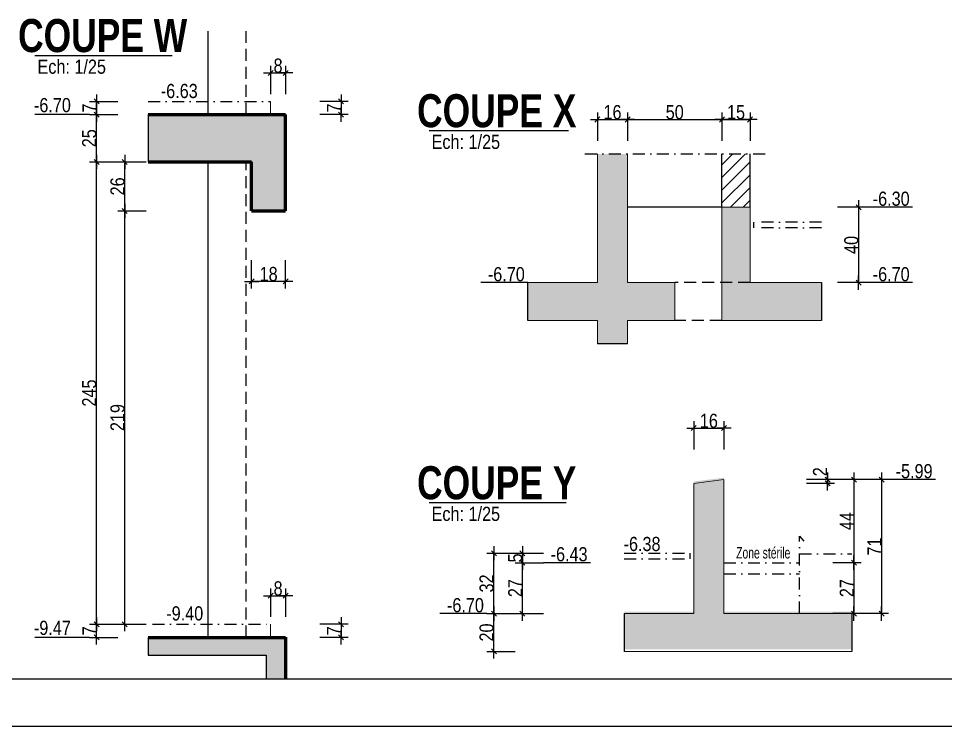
# Model space of a CAD drawing. Header units: millimetres. Extents: x 0 to 26881, y -27198 to -22998.
# Drawn here: x 23542 to 24525, y -27198 to -26448 of the extents above; entities that cross this region are included whole.
import ezdxf
from ezdxf.enums import TextEntityAlignment as Align

# ---------------------------------------------------------------- set-up
doc = ezdxf.new("R2010")
doc.units = ezdxf.units.MM
doc.linetypes.add('CACHEX2', pattern=[19.05, 12.7, -6.35])
doc.linetypes.add('TIRETPTX2', pattern=[50.8, 25.4, -12.7, 0, -12.7])
for name, color, linetype in [('01-Cad  2', 1, 'Continuous'), ('01_cote_gen', 4, 'Continuous'), ('01_linteaux', 2, 'Continuous'), ('01_murs_sup', 2, 'CACHEX2'), ('01_poch_BN', 9, 'Continuous'), ('01_texte', 230, 'Continuous'), ('AA_COTES', 2, 'Continuous')]:
    doc.layers.add(name, color=color, linetype=linetype)
doc.layers.add('01_murs_coup', color=5, linetype='Continuous', lineweight=60)
doc.layers.add('01_tram_axes', color=2, linetype='TIRETPTX2', lineweight=9)
doc.styles.add('ARIAL NA', font='ARIALN.TTF')
doc.styles.add('impact', font='impact.ttf')
doc.styles.add('STYLE2', font='ARIALN.TTF')
doc.dimstyles.new('JB25', dxfattribs={"dimscale": 0.1, "dimtxt": 150, "dimasz": 15, "dimexe": 0.1, "dimexo": 0.1, "dimgap": 0.09, "dimtad": 1, "dimdec": 1, "dimlfac": 0.5, "dimdsep": 46, "dimtxsty": 'STYLE2', "dimblk1": 'BOND_G', "dimblk2": 'BOND_D', "dimsah": 1, "dimcen": 1.5, "dimdle": 0.01, "dimse1": 1, "dimse2": 1, "dimclrd": 4, "dimclre": 2, "dimclrt": 6, "dimazin": 2, "dimtfac": 2.333333, "dimtdec": 1, "dimtix": 1, "dimtmove": 2, "dimatfit": 3, "dimldrblk": 'BOND_G', "dimfxl": 1, "dimtolj": 1, "dimtzin": 0, "dimarcsym": 0})

# ---------------------------------------------------------------- blocks, each defined once
blk = doc.blocks.new('BOND_G')
at = {"layer": 'AA_COTES', "color": 0}
for p, q in [((0, -5), (0, 15)), ((5, 0), (-5, 0)), ((1.77, 1.77), (-1.77, -1.77))]:
    blk.add_line(p, q, dxfattribs=at)
blk = doc.blocks.new('BOND_D')
at = {"layer": 'AA_COTES', "color": 0}
for p, q in [((5, 0), (-5, 0)), ((-1.77, -1.77), (1.77, 1.77)), ((0, 5), (0, -15))]:
    blk.add_line(p, q, dxfattribs=at)
blk = doc.blocks.new('*D3753')
at = {"layer": '01_cote_gen', "color": 4, "lineweight": -2, "transparency": 16777216}
blk.add_line((23883.91, -27091.59), (23883.91, -27102.59), dxfattribs=at)
at = {"layer": 'Defpoints', "color": 0, "transparency": 16777216}
for p in [(23809.15, -27090.09), (23817.15, -27104.09), (23883.91, -27104.09)]:
    blk.add_point(p, dxfattribs=at)
at = {"layer": '01_cote_gen', "color": 4, "lineweight": -2, "transparency": 16777216, "xscale": 1.5, "yscale": 1.5, "zscale": 1.5}
for name, p, rotation in [('BOND_G', (23883.91, -27090.09), 90), ('BOND_D', (23883.91, -27104.09), 270)]:
    blk.add_blockref(name, p, dxfattribs=dict(at, rotation=rotation))
at = {"layer": '01_cote_gen', "color": 6, "transparency": 16777216, "insert": (23876.4, -27097.09), "char_height": 15, "attachment_point": 5, "rotation": 90, "style": 'STYLE2'}
blk.add_mtext('\\A1;7', dxfattribs=at)
blk = doc.blocks.new('*D3754')
at = {"layer": '01_cote_gen', "color": 4, "lineweight": -2, "transparency": 16777216}
blk.add_line((23810.65, -27059.91), (23823.65, -27059.91), dxfattribs=at)
at = {"layer": 'Defpoints', "color": 0, "transparency": 16777216}
for p in [(23825.15, -27059.91), (23809.15, -27090.09), (23825.15, -27102.09)]:
    blk.add_point(p, dxfattribs=at)
at = {"layer": '01_cote_gen', "color": 4, "lineweight": -2, "transparency": 16777216, "xscale": 1.5, "yscale": 1.5, "zscale": 1.5, "rotation": 180}
blk.add_blockref('BOND_G', (23809.15, -27059.91), dxfattribs=at)
at = {"layer": '01_cote_gen', "color": 4, "lineweight": -2, "transparency": 16777216, "xscale": 1.5, "yscale": 1.5, "zscale": 1.5}
blk.add_blockref('BOND_D', (23825.15, -27059.91), dxfattribs=at)
at = {"layer": '01_cote_gen', "color": 6, "transparency": 16777216, "insert": (23817.15, -27052.24), "char_height": 15, "attachment_point": 5, "style": 'STYLE2'}
blk.add_mtext('\\A1;8', dxfattribs=at)
blk = doc.blocks.new('*D3755')
at = {"layer": '01_cote_gen', "color": 4, "lineweight": -2, "ltscale": 0.1, "transparency": 16777216}
blk.add_line((23624.61, -27102.59), (23624.61, -27091.59), dxfattribs=at)
at = {"layer": 'Defpoints', "color": 0, "ltscale": 0.1, "transparency": 16777216}
for p in [(23624.61, -27090.09), (23725.45, -27090.09), (23725.45, -27104.09)]:
    blk.add_point(p, dxfattribs=at)
at = {"layer": '01_cote_gen', "color": 4, "lineweight": -2, "ltscale": 0.1, "transparency": 16777216, "xscale": 1.5, "yscale": 1.5, "zscale": 1.5}
for name, p, rotation in [('BOND_D', (23624.61, -27090.09), 90), ('BOND_G', (23624.61, -27104.09), 270)]:
    blk.add_blockref(name, p, dxfattribs=dict(at, rotation=rotation))
at = {"layer": '01_cote_gen', "color": 6, "ltscale": 0.1, "transparency": 16777216, "insert": (23617.11, -27097.09), "char_height": 15, "attachment_point": 5, "rotation": 90, "style": 'STYLE2'}
blk.add_mtext('\\A1;7', dxfattribs=at)
blk = doc.blocks.new('*D3756')
at = {"layer": '01_cote_gen', "color": 4, "lineweight": -2, "transparency": 16777216}
blk.add_line((23883.91, -26537.59), (23883.91, -26548.59), dxfattribs=at)
at = {"layer": 'Defpoints', "color": 0, "transparency": 16777216}
for p in [(23809.15, -26536.09), (23817.15, -26550.09), (23883.91, -26550.09)]:
    blk.add_point(p, dxfattribs=at)
at = {"layer": '01_cote_gen', "color": 4, "lineweight": -2, "transparency": 16777216, "xscale": 1.5, "yscale": 1.5, "zscale": 1.5}
for name, p, rotation in [('BOND_G', (23883.91, -26536.09), 90), ('BOND_D', (23883.91, -26550.09), 270)]:
    blk.add_blockref(name, p, dxfattribs=dict(at, rotation=rotation))
at = {"layer": '01_cote_gen', "color": 6, "transparency": 16777216, "insert": (23876.4, -26543.09), "char_height": 15, "attachment_point": 5, "rotation": 90, "style": 'STYLE2'}
blk.add_mtext('\\A1;7', dxfattribs=at)
blk = doc.blocks.new('*D3757')
at = {"layer": '01_cote_gen', "color": 4, "lineweight": -2, "transparency": 16777216}
blk.add_line((23810.65, -26505.91), (23823.65, -26505.91), dxfattribs=at)
at = {"layer": 'Defpoints', "color": 0, "transparency": 16777216}
for p in [(23825.15, -26505.91), (23809.15, -26536.09), (23825.15, -26548.09)]:
    blk.add_point(p, dxfattribs=at)
at = {"layer": '01_cote_gen', "color": 4, "lineweight": -2, "transparency": 16777216, "xscale": 1.5, "yscale": 1.5, "zscale": 1.5, "rotation": 180}
blk.add_blockref('BOND_G', (23809.15, -26505.91), dxfattribs=at)
at = {"layer": '01_cote_gen', "color": 4, "lineweight": -2, "transparency": 16777216, "xscale": 1.5, "yscale": 1.5, "zscale": 1.5}
blk.add_blockref('BOND_D', (23825.15, -26505.91), dxfattribs=at)
at = {"layer": '01_cote_gen', "color": 6, "transparency": 16777216, "insert": (23817.15, -26498.24), "char_height": 15, "attachment_point": 5, "style": 'STYLE2'}
blk.add_mtext('\\A1;8', dxfattribs=at)
blk = doc.blocks.new('*D3758')
at = {"layer": '01_cote_gen', "color": 4, "lineweight": -2, "ltscale": 0.1, "transparency": 16777216}
blk.add_line((23654.62, -27088.59), (23654.62, -26653.59), dxfattribs=at)
at = {"layer": 'Defpoints', "color": 0, "ltscale": 0.1, "transparency": 16777216}
for p in [(23654.62, -26652.09), (23825.15, -26652.09), (23783.15, -27090.09)]:
    blk.add_point(p, dxfattribs=at)
at = {"layer": '01_cote_gen', "color": 4, "lineweight": -2, "ltscale": 0.1, "transparency": 16777216, "xscale": 1.5, "yscale": 1.5, "zscale": 1.5}
for name, p, rotation in [('BOND_D', (23654.62, -26652.09), 90), ('BOND_G', (23654.62, -27090.09), 270)]:
    blk.add_blockref(name, p, dxfattribs=dict(at, rotation=rotation))
at = {"layer": '01_cote_gen', "color": 6, "ltscale": 0.1, "transparency": 16777216, "insert": (23646.95, -26871.09), "char_height": 15, "attachment_point": 5, "rotation": 90, "style": 'STYLE2'}
blk.add_mtext('\\A1;219', dxfattribs=at)
blk = doc.blocks.new('*D3759')
at = {"layer": '01_cote_gen', "color": 4, "lineweight": -2, "ltscale": 0.1, "transparency": 16777216}
blk.add_line((23654.62, -26650.59), (23654.62, -26601.59), dxfattribs=at)
at = {"layer": 'Defpoints', "color": 0, "ltscale": 0.1, "transparency": 16777216}
for p in [(23654.62, -26600.09), (23723.91, -26600.09), (23807.15, -26652.09)]:
    blk.add_point(p, dxfattribs=at)
at = {"layer": '01_cote_gen', "color": 4, "lineweight": -2, "ltscale": 0.1, "transparency": 16777216, "xscale": 1.5, "yscale": 1.5, "zscale": 1.5}
for name, p, rotation in [('BOND_D', (23654.62, -26600.09), 90), ('BOND_G', (23654.62, -26652.09), 270)]:
    blk.add_blockref(name, p, dxfattribs=dict(at, rotation=rotation))
at = {"layer": '01_cote_gen', "color": 6, "ltscale": 0.1, "transparency": 16777216, "insert": (23646.95, -26626.09), "char_height": 15, "attachment_point": 5, "rotation": 90, "style": 'STYLE2'}
blk.add_mtext('\\A1;26', dxfattribs=at)
blk = doc.blocks.new('*D3760')
at = {"layer": '01_cote_gen', "color": 4, "lineweight": -2, "ltscale": 0.1, "transparency": 16777216}
blk.add_line((23624.61, -26598.59), (23624.61, -26551.59), dxfattribs=at)
at = {"layer": 'Defpoints', "color": 0, "ltscale": 0.1, "transparency": 16777216}
for p in [(23624.61, -26550.09), (23681.64, -26550.09), (23681.64, -26600.09)]:
    blk.add_point(p, dxfattribs=at)
at = {"layer": '01_cote_gen', "color": 4, "lineweight": -2, "ltscale": 0.1, "transparency": 16777216, "xscale": 1.5, "yscale": 1.5, "zscale": 1.5}
for name, p, rotation in [('BOND_D', (23624.61, -26550.09), 90), ('BOND_G', (23624.61, -26600.09), 270)]:
    blk.add_blockref(name, p, dxfattribs=dict(at, rotation=rotation))
at = {"layer": '01_cote_gen', "color": 6, "ltscale": 0.1, "transparency": 16777216, "insert": (23616.95, -26575.09), "char_height": 15, "attachment_point": 5, "rotation": 90, "style": 'STYLE2'}
blk.add_mtext('\\A1;25', dxfattribs=at)
blk = doc.blocks.new('*D3761')
at = {"layer": '01_cote_gen', "color": 4, "lineweight": -2, "ltscale": 0.1, "transparency": 16777216}
blk.add_line((23624.61, -27088.59), (23624.61, -26601.59), dxfattribs=at)
at = {"layer": 'Defpoints', "color": 0, "ltscale": 0.1, "transparency": 16777216}
for p in [(23624.61, -26600.09), (23712.52, -26600.09), (23677.12, -27090.09)]:
    blk.add_point(p, dxfattribs=at)
at = {"layer": '01_cote_gen', "color": 4, "lineweight": -2, "ltscale": 0.1, "transparency": 16777216, "xscale": 1.5, "yscale": 1.5, "zscale": 1.5}
for name, p, rotation in [('BOND_D', (23624.61, -26600.09), 90), ('BOND_G', (23624.61, -27090.09), 270)]:
    blk.add_blockref(name, p, dxfattribs=dict(at, rotation=rotation))
at = {"layer": '01_cote_gen', "color": 6, "ltscale": 0.1, "transparency": 16777216, "insert": (23616.95, -26845.09), "char_height": 15, "attachment_point": 5, "rotation": 90, "style": 'STYLE2'}
blk.add_mtext('\\A1;245', dxfattribs=at)
blk = doc.blocks.new('*D3762')
at = {"layer": '01_cote_gen', "color": 4, "lineweight": -2, "ltscale": 0.1, "transparency": 16777216}
blk.add_line((23624.61, -26548.59), (23624.61, -26537.59), dxfattribs=at)
at = {"layer": 'Defpoints', "color": 0, "ltscale": 0.1, "transparency": 16777216}
for p in [(23624.61, -26536.09), (23679.44, -26536.09, 8.39), (23679.44, -26550.09)]:
    blk.add_point(p, dxfattribs=at)
at = {"layer": '01_cote_gen', "color": 4, "lineweight": -2, "ltscale": 0.1, "transparency": 16777216, "xscale": 1.5, "yscale": 1.5, "zscale": 1.5}
for name, p, rotation in [('BOND_D', (23624.61, -26536.09), 90), ('BOND_G', (23624.61, -26550.09), 270)]:
    blk.add_blockref(name, p, dxfattribs=dict(at, rotation=rotation))
at = {"layer": '01_cote_gen', "color": 6, "ltscale": 0.1, "transparency": 16777216, "insert": (23617.11, -26543.09), "char_height": 15, "attachment_point": 5, "rotation": 90, "style": 'STYLE2'}
blk.add_mtext('\\A1;7', dxfattribs=at)
blk = doc.blocks.new('*D3763')
at = {"layer": '01_cote_gen', "color": 4, "lineweight": -2, "ltscale": 0.1, "transparency": 16777216}
blk.add_line((23823.65, -26726.74), (23790.65, -26726.74), dxfattribs=at)
at = {"layer": 'Defpoints', "color": 0, "ltscale": 0.1, "transparency": 16777216}
for p in [(23789.15, -26652.09), (23825.15, -26652.09), (23789.15, -26726.74)]:
    blk.add_point(p, dxfattribs=at)
at = {"layer": '01_cote_gen', "color": 4, "lineweight": -2, "ltscale": 0.1, "transparency": 16777216, "xscale": 1.5, "yscale": 1.5, "zscale": 1.5, "rotation": 180}
blk.add_blockref('BOND_D', (23789.15, -26726.74), dxfattribs=at)
at = {"layer": '01_cote_gen', "color": 4, "lineweight": -2, "ltscale": 0.1, "transparency": 16777216, "xscale": 1.5, "yscale": 1.5, "zscale": 1.5}
blk.add_blockref('BOND_G', (23825.15, -26726.74), dxfattribs=at)
at = {"layer": '01_cote_gen', "color": 6, "ltscale": 0.1, "transparency": 16777216, "insert": (23807.15, -26719.08), "char_height": 15, "attachment_point": 5, "style": 'STYLE2'}
blk.add_mtext('\\A1;18', dxfattribs=at)
blk = doc.blocks.new('*D3807')
at = {"layer": '01_cote_gen', "color": 4, "lineweight": -2, "ltscale": 0.1, "transparency": 16777216}
blk.add_line((24076.26, -27077.37), (24076.26, -27026.37), dxfattribs=at)
at = {"layer": 'Defpoints', "color": 0, "ltscale": 0.1, "transparency": 16777216}
for p in [(24076.26, -27024.87), (24217.29, -27024.87), (24217.29, -27078.87)]:
    blk.add_point(p, dxfattribs=at)
at = {"layer": '01_cote_gen', "color": 4, "lineweight": -2, "ltscale": 0.1, "transparency": 16777216, "xscale": 1.5, "yscale": 1.5, "zscale": 1.5}
for name, p, rotation in [('BOND_D', (24076.26, -27024.87), 90), ('BOND_G', (24076.26, -27078.87), 270)]:
    blk.add_blockref(name, p, dxfattribs=dict(at, rotation=rotation))
at = {"layer": '01_cote_gen', "color": 6, "ltscale": 0.1, "transparency": 16777216, "insert": (24068.73, -27051.87), "char_height": 15, "attachment_point": 5, "rotation": 90, "style": 'STYLE2'}
blk.add_mtext('\\A1;27', dxfattribs=at)
blk = doc.blocks.new('*D3808')
at = {"layer": '01_cote_gen', "color": 4, "lineweight": -2, "ltscale": 0.1, "transparency": 16777216}
blk.add_line((24076.26, -27023.37), (24076.26, -27016.37), dxfattribs=at)
at = {"layer": 'Defpoints', "color": 0, "ltscale": 0.1, "transparency": 16777216}
for p in [(24076.26, -27014.87), (24135.59, -27014.87), (24098.76, -27024.87)]:
    blk.add_point(p, dxfattribs=at)
at = {"layer": '01_cote_gen', "color": 4, "lineweight": -2, "ltscale": 0.1, "transparency": 16777216, "xscale": 1.5, "yscale": 1.5, "zscale": 1.5}
for name, p, rotation in [('BOND_D', (24076.26, -27014.87), 90), ('BOND_G', (24076.26, -27024.87), 270)]:
    blk.add_blockref(name, p, dxfattribs=dict(at, rotation=rotation))
at = {"layer": '01_cote_gen', "color": 6, "ltscale": 0.1, "transparency": 16777216, "insert": (24068.63, -27019.87), "char_height": 15, "attachment_point": 5, "rotation": 90, "style": 'STYLE2'}
blk.add_mtext('\\A1;5', dxfattribs=at)
blk = doc.blocks.new('*D3809')
at = {"layer": '01_cote_gen', "color": 4, "lineweight": -2, "ltscale": 0.1, "transparency": 16777216}
blk.add_line((24046.06, -27077.37), (24046.06, -27016.37), dxfattribs=at)
at = {"layer": 'Defpoints', "color": 0, "ltscale": 0.1, "transparency": 16777216}
for p in [(24046.06, -27014.87), (24068.76, -27014.87), (24135.59, -27078.87)]:
    blk.add_point(p, dxfattribs=at)
at = {"layer": '01_cote_gen', "color": 4, "lineweight": -2, "ltscale": 0.1, "transparency": 16777216, "xscale": 1.5, "yscale": 1.5, "zscale": 1.5}
for name, p, rotation in [('BOND_D', (24046.06, -27014.87), 90), ('BOND_G', (24046.06, -27078.87), 270)]:
    blk.add_blockref(name, p, dxfattribs=dict(at, rotation=rotation))
at = {"layer": '01_cote_gen', "color": 6, "ltscale": 0.1, "transparency": 16777216, "insert": (24038.39, -27046.87), "char_height": 15, "attachment_point": 5, "rotation": 90, "style": 'STYLE2'}
blk.add_mtext('\\A1;32', dxfattribs=at)
blk = doc.blocks.new('*D3810')
at = {"layer": '01_cote_gen', "color": 4, "lineweight": -2, "ltscale": 0.1, "transparency": 16777216}
blk.add_line((24046.06, -27117.37), (24046.06, -27080.37), dxfattribs=at)
at = {"layer": 'Defpoints', "color": 0, "ltscale": 0.1, "transparency": 16777216}
for p in [(24046.06, -27078.87), (24184.35, -27078.87), (24184.35, -27118.87)]:
    blk.add_point(p, dxfattribs=at)
at = {"layer": '01_cote_gen', "color": 4, "lineweight": -2, "ltscale": 0.1, "transparency": 16777216, "xscale": 1.5, "yscale": 1.5, "zscale": 1.5}
for name, p, rotation in [('BOND_D', (24046.06, -27078.87), 90), ('BOND_G', (24046.06, -27118.87), 270)]:
    blk.add_blockref(name, p, dxfattribs=dict(at, rotation=rotation))
at = {"layer": '01_cote_gen', "color": 6, "ltscale": 0.1, "transparency": 16777216, "insert": (24038.39, -27098.87), "char_height": 15, "attachment_point": 5, "rotation": 90, "style": 'STYLE2'}
blk.add_mtext('\\A1;20', dxfattribs=at)
blk = doc.blocks.new('*D3811')
at = {"layer": '01_cote_gen', "color": 4, "lineweight": -2, "ltscale": 0.1, "transparency": 16777216}
blk.add_line((24457.2, -26938.37), (24457.2, -27077.37), dxfattribs=at)
at = {"layer": 'Defpoints', "color": 0, "ltscale": 0.1, "transparency": 16777216}
for p in [(24290.05, -26936.87), (24290.05, -27078.87), (24457.2, -27078.87)]:
    blk.add_point(p, dxfattribs=at)
at = {"layer": '01_cote_gen', "color": 4, "lineweight": -2, "ltscale": 0.1, "transparency": 16777216, "xscale": 1.5, "yscale": 1.5, "zscale": 1.5}
for name, p, rotation in [('BOND_G', (24457.2, -26936.87), 90), ('BOND_D', (24457.2, -27078.87), 270)]:
    blk.add_blockref(name, p, dxfattribs=dict(at, rotation=rotation))
at = {"layer": '01_cote_gen', "color": 6, "ltscale": 0.1, "transparency": 16777216, "insert": (24449.66, -27007.87), "char_height": 15, "attachment_point": 5, "rotation": 90, "style": 'STYLE2'}
blk.add_mtext('\\A1;71', dxfattribs=at)
blk = doc.blocks.new('*D3812')
at = {"layer": '01_cote_gen', "color": 4, "lineweight": -2, "ltscale": 0.1, "transparency": 16777216}
blk.add_line((24399.95, -26938.37), (24399.95, -26939.37), dxfattribs=at)
at = {"layer": 'Defpoints', "color": 0, "ltscale": 0.1, "transparency": 16777216}
for p in [(24229.05, -26940.87), (24261.05, -26936.87), (24399.95, -26940.87)]:
    blk.add_point(p, dxfattribs=at)
at = {"layer": '01_cote_gen', "color": 4, "lineweight": -2, "ltscale": 0.1, "transparency": 16777216, "xscale": 1.5, "yscale": 1.5, "zscale": 1.5}
for name, p, rotation in [('BOND_G', (24399.95, -26936.87), 90), ('BOND_D', (24399.95, -26940.87), 270)]:
    blk.add_blockref(name, p, dxfattribs=dict(at, rotation=rotation))
at = {"layer": '01_cote_gen', "color": 6, "ltscale": 0.1, "transparency": 16777216, "insert": (24391.98, -26928.52), "char_height": 15, "attachment_point": 5, "rotation": 90, "style": 'STYLE2'}
blk.add_mtext('\\A1;2', dxfattribs=at)
blk = doc.blocks.new('*D3813')
at = {"layer": '01_cote_gen', "color": 4, "lineweight": -2, "ltscale": 0.1, "transparency": 16777216}
blk.add_line((24259.55, -26882.32), (24288.55, -26882.32), dxfattribs=at)
at = {"layer": 'Defpoints', "color": 0, "ltscale": 0.1, "transparency": 16777216}
for p in [(24290.05, -26882.32), (24258.05, -26940.87), (24290.05, -26936.87)]:
    blk.add_point(p, dxfattribs=at)
at = {"layer": '01_cote_gen', "color": 4, "lineweight": -2, "ltscale": 0.1, "transparency": 16777216, "xscale": 1.5, "yscale": 1.5, "zscale": 1.5, "rotation": 180}
blk.add_blockref('BOND_G', (24258.05, -26882.32), dxfattribs=at)
at = {"layer": '01_cote_gen', "color": 4, "lineweight": -2, "ltscale": 0.1, "transparency": 16777216, "xscale": 1.5, "yscale": 1.5, "zscale": 1.5}
blk.add_blockref('BOND_D', (24290.05, -26882.32), dxfattribs=at)
at = {"layer": '01_cote_gen', "color": 6, "ltscale": 0.1, "transparency": 16777216, "insert": (24274.05, -26874.65), "char_height": 15, "attachment_point": 5, "style": 'STYLE2'}
blk.add_mtext('\\A1;16', dxfattribs=at)
blk = doc.blocks.new('*D4236')
at = {"layer": '01_cote_gen', "color": 4, "lineweight": -2, "ltscale": 0.1, "transparency": 16777216}
blk.add_line((24289.33, -26555.22), (24316.33, -26555.22), dxfattribs=at)
at = {"layer": 'Defpoints', "color": 0, "ltscale": 0.1, "transparency": 16777216}
for p in [(24317.83, -26555.22), (24317.83, -26609.77), (24287.83, -26687.77)]:
    blk.add_point(p, dxfattribs=at)
at = {"layer": '01_cote_gen', "color": 4, "lineweight": -2, "ltscale": 0.1, "transparency": 16777216, "xscale": 1.5, "yscale": 1.5, "zscale": 1.5, "rotation": 180}
blk.add_blockref('BOND_G', (24287.83, -26555.22), dxfattribs=at)
at = {"layer": '01_cote_gen', "color": 4, "lineweight": -2, "ltscale": 0.1, "transparency": 16777216, "xscale": 1.5, "yscale": 1.5, "zscale": 1.5}
blk.add_blockref('BOND_D', (24317.83, -26555.22), dxfattribs=at)
at = {"layer": '01_cote_gen', "color": 6, "ltscale": 0.1, "transparency": 16777216, "insert": (24302.83, -26547.55), "char_height": 15, "attachment_point": 5, "style": 'STYLE2'}
blk.add_mtext('\\A1;15', dxfattribs=at)
blk = doc.blocks.new('*D4237')
at = {"layer": '01_cote_gen', "color": 4, "lineweight": -2, "ltscale": 0.1, "transparency": 16777216}
blk.add_line((24427.93, -26938.37), (24427.93, -27023.37), dxfattribs=at)
at = {"layer": 'Defpoints', "color": 0, "ltscale": 0.1, "transparency": 16777216}
for p in [(24434.7, -26936.87), (24360.67, -27024.87), (24427.93, -27024.87)]:
    blk.add_point(p, dxfattribs=at)
at = {"layer": '01_cote_gen', "color": 4, "lineweight": -2, "ltscale": 0.1, "transparency": 16777216, "xscale": 1.5, "yscale": 1.5, "zscale": 1.5}
for name, p, rotation in [('BOND_G', (24427.93, -26936.87), 90), ('BOND_D', (24427.93, -27024.87), 270)]:
    blk.add_blockref(name, p, dxfattribs=dict(at, rotation=rotation))
at = {"layer": '01_cote_gen', "color": 6, "ltscale": 0.1, "transparency": 16777216, "insert": (24420.42, -26980.87), "char_height": 15, "attachment_point": 5, "rotation": 90, "style": 'STYLE2'}
blk.add_mtext('\\A1;44', dxfattribs=at)
blk = doc.blocks.new('*D4238')
at = {"layer": '01_cote_gen', "color": 4, "lineweight": -2, "ltscale": 0.1, "transparency": 16777216}
blk.add_line((24427.93, -27026.37), (24427.93, -27077.37), dxfattribs=at)
at = {"layer": 'Defpoints', "color": 0, "ltscale": 0.1, "transparency": 16777216}
for p in [(24405.43, -27024.87), (24405.43, -27078.87), (24427.93, -27078.87)]:
    blk.add_point(p, dxfattribs=at)
at = {"layer": '01_cote_gen', "color": 4, "lineweight": -2, "ltscale": 0.1, "transparency": 16777216, "xscale": 1.5, "yscale": 1.5, "zscale": 1.5}
for name, p, rotation in [('BOND_G', (24427.93, -27024.87), 90), ('BOND_D', (24427.93, -27078.87), 270)]:
    blk.add_blockref(name, p, dxfattribs=dict(at, rotation=rotation))
at = {"layer": '01_cote_gen', "color": 6, "ltscale": 0.1, "transparency": 16777216, "insert": (24420.39, -27051.87), "char_height": 15, "attachment_point": 5, "rotation": 90, "style": 'STYLE2'}
blk.add_mtext('\\A1;27', dxfattribs=at)
blk = doc.blocks.new('*D4239')
at = {"layer": '01_cote_gen', "color": 4, "lineweight": -2, "ltscale": 0.1, "transparency": 16777216}
blk.add_line((24432.86, -26649.63), (24432.86, -26726.63), dxfattribs=at)
at = {"layer": 'Defpoints', "color": 0, "ltscale": 0.1, "transparency": 16777216}
for p in [(24413.78, -26648.13), (24381.28, -26728.13), (24432.86, -26728.13)]:
    blk.add_point(p, dxfattribs=at)
at = {"layer": '01_cote_gen', "color": 4, "lineweight": -2, "ltscale": 0.1, "transparency": 16777216, "xscale": 1.5, "yscale": 1.5, "zscale": 1.5}
for name, p, rotation in [('BOND_G', (24432.86, -26648.13), 90), ('BOND_D', (24432.86, -26728.13), 270)]:
    blk.add_blockref(name, p, dxfattribs=dict(at, rotation=rotation))
at = {"layer": '01_cote_gen', "color": 6, "ltscale": 0.1, "transparency": 16777216, "insert": (24425.2, -26688.13), "char_height": 15, "attachment_point": 5, "rotation": 90, "style": 'STYLE2'}
blk.add_mtext('\\A1;40', dxfattribs=at)
blk = doc.blocks.new('*D4240')
at = {"layer": '01_cote_gen', "color": 4, "lineweight": -2, "ltscale": 0.1, "transparency": 16777216}
blk.add_line((24157.33, -26555.22), (24186.33, -26555.22), dxfattribs=at)
at = {"layer": 'Defpoints', "color": 0, "ltscale": 0.1, "transparency": 16777216}
for p in [(24187.83, -26555.22), (24155.83, -26615.28), (24187.83, -26615.28)]:
    blk.add_point(p, dxfattribs=at)
at = {"layer": '01_cote_gen', "color": 4, "lineweight": -2, "ltscale": 0.1, "transparency": 16777216, "xscale": 1.5, "yscale": 1.5, "zscale": 1.5, "rotation": 180}
blk.add_blockref('BOND_G', (24155.83, -26555.22), dxfattribs=at)
at = {"layer": '01_cote_gen', "color": 4, "lineweight": -2, "ltscale": 0.1, "transparency": 16777216, "xscale": 1.5, "yscale": 1.5, "zscale": 1.5}
blk.add_blockref('BOND_D', (24187.83, -26555.22), dxfattribs=at)
at = {"layer": '01_cote_gen', "color": 6, "ltscale": 0.1, "transparency": 16777216, "insert": (24171.83, -26547.55), "char_height": 15, "attachment_point": 5, "style": 'STYLE2'}
blk.add_mtext('\\A1;16', dxfattribs=at)
blk = doc.blocks.new('*D4241')
at = {"layer": '01_cote_gen', "color": 4, "lineweight": -2, "ltscale": 0.1, "transparency": 16777216}
blk.add_line((24189.33, -26555.22), (24286.33, -26555.22), dxfattribs=at)
at = {"layer": 'Defpoints', "color": 0, "ltscale": 0.1, "transparency": 16777216}
for p in [(24287.83, -26555.22), (24187.83, -26627.12), (24287.83, -26627.12)]:
    blk.add_point(p, dxfattribs=at)
at = {"layer": '01_cote_gen', "color": 4, "lineweight": -2, "ltscale": 0.1, "transparency": 16777216, "xscale": 1.5, "yscale": 1.5, "zscale": 1.5, "rotation": 180}
blk.add_blockref('BOND_G', (24187.83, -26555.22), dxfattribs=at)
at = {"layer": '01_cote_gen', "color": 4, "lineweight": -2, "ltscale": 0.1, "transparency": 16777216, "xscale": 1.5, "yscale": 1.5, "zscale": 1.5}
blk.add_blockref('BOND_D', (24287.83, -26555.22), dxfattribs=at)
at = {"layer": '01_cote_gen', "color": 6, "ltscale": 0.1, "transparency": 16777216, "insert": (24237.83, -26547.55), "char_height": 15, "attachment_point": 5, "style": 'STYLE2'}
blk.add_mtext('\\A1;50', dxfattribs=at)

msp = doc.modelspace()

# ---------------------------------------------------------------- hatches: boundary and pattern name
at = {"layer": '01_murs_sup'}
h = msp.add_hatch(dxfattribs=at)
h.set_pattern_fill('ANSI31', color=256, scale=3)
h.paths.add_polyline_path([(24317.83, -26591.63), (24287.83, -26591.63), (24287.83, -26648.13), (24317.83, -26648.13)])
at = {"layer": '01_poch_BN', "ltscale": 0.1}
h = msp.add_hatch(color=256, dxfattribs=at)
h.dxf.hatch_style = 1
h.paths.add_polyline_path([(23825.15, -27104.09), (23679.44, -27104.09), (23679.44, -27122.8), (23804.47, -27122.8), (23804.47, -27148.43), (23825.15, -27148.43)])
h.paths.add_polyline_path([(23825.15, -26550.09), (23679.44, -26550.09), (23679.44, -26600.09), (23789.15, -26600.09), (23789.15, -26652.09), (23825.15, -26652.09)])
h = msp.add_hatch(color=256, dxfattribs=at)
h.dxf.hatch_style = 1
h.paths.add_polyline_path([(24237.83, -26728.13), (24187.83, -26728.13), (24187.83, -26591.63), (24155.83, -26591.63), (24155.83, -26728.13), (24082.13, -26728.13), (24082.13, -26768.13), (24155.83, -26768.13), (24155.83, -26792.89), (24187.83, -26792.89), (24187.83, -26768.13), (24237.83, -26768.13)])
h.paths.add_polyline_path([(24393.53, -26728.13), (24317.83, -26728.13), (24287.83, -26728.13), (24287.83, -26768.13), (24393.53, -26768.13)])
h.paths.add_polyline_path([(24317.83, -26648.13), (24287.83, -26648.13), (24287.83, -26728.13), (24317.83, -26728.13)])
h = msp.add_hatch(color=256, dxfattribs=at)
h.dxf.hatch_style = 1
h.paths.add_polyline_path([(24425.73, -27076.87), (24290.05, -27076.87), (24290.05, -26934.87), (24258.05, -26938.87), (24258.05, -27076.87), (24184.35, -27076.87), (24184.35, -27116.87), (24425.73, -27116.87)])

# ---------------------------------------------------------------- linework, layer by layer
at = {"layer": '01-Cad  2'}
for p, q in [((25830.5, -27148.43), (19063.04, -27148.43)), ((26880.5, -27198.43), (19013.04, -27198.43))]:
    msp.add_line(p, q, dxfattribs=at)
at = {"layer": '01_cote_gen', "ltscale": 0.1}
for p, q in [((24184.35, -27078.87), (24184.35, -27118.87)), ((24425.73, -27078.87), (24425.73, -27118.87))]:
    msp.add_line(p, q, dxfattribs=at)
at = {"layer": '01_linteaux'}
for p, q in [((23743.15, -26550.09), (23743.15, -26461.49)), ((23743.15, -27104.09), (23743.15, -26600.09)), ((24287.83, -26648.13), (24287.83, -26591.63)), ((24317.83, -26648.13), (24317.83, -26591.63)), ((24287.83, -26648.13), (24187.83, -26648.13)), ((24321.83, -26670.13), (24321.83, -26664.13)), ((24254.05, -27020.87), (24254.05, -27014.87))]:
    msp.add_line(p, q, dxfattribs=at)
at = {"layer": '01_linteaux', "linetype": 'TIRETPTX2', "ltscale": 0.5}
for p, q in [((23679.44, -26536.09, 8.39), (23809.15, -26536.09, 9.92)), ((24142.41, -26591.63), (24337.22, -26591.63)), ((24393.53, -26664.13), (24321.83, -26664.13)), ((24393.53, -26670.13), (24321.83, -26670.13)), ((24370.05, -27078.87), (24370.05, -26996.87)), ((24370.05, -26996.87), (24374.67, -27002.05)), ((24184.35, -27014.87), (24254.05, -27014.87)), ((24184.35, -27020.87), (24254.05, -27020.87)), ((24370.05, -27015.63), (24425.83, -27015.63)), ((24290.05, -27024.87), (24370.05, -27024.87)), ((24290.05, -27036.87), (24370.05, -27036.87)), ((23683.96, -27090.09), (23809.15, -27090.09))]:
    msp.add_line(p, q, dxfattribs=at)
at = {"layer": '01_murs_coup'}
for p, q in [((23679.44, -26550.09), (23825.15, -26550.09)), ((23825.15, -26652.09), (23825.15, -26550.09)), ((23679.44, -26600.09), (23789.15, -26600.09)), ((23789.15, -26652.09), (23789.15, -26600.09)), ((23789.15, -26652.09), (23825.15, -26652.09)), ((23679.44, -27104.09), (23825.15, -27104.09)), ((23825.15, -27103.86), (23825.15, -27148.43))]:
    msp.add_line(p, q, dxfattribs=at)
at = {"layer": '01_murs_coup', "linetype": 'Continuous', "lineweight": 0}
for p, q in [((24155.83, -26728.13), (24155.83, -26591.63)), ((24187.83, -26728.13), (24187.83, -26591.63)), ((24287.83, -26768.13), (24287.83, -26648.13)), ((24287.83, -26648.13), (24317.83, -26648.13)), ((24317.83, -26648.13), (24317.83, -26728.13)), ((24082.13, -26728.13), (24155.83, -26728.13)), ((24187.83, -26728.13), (24237.83, -26728.13)), ((24237.83, -26768.13), (24237.83, -26728.13)), ((24317.83, -26728.13), (24393.53, -26728.13)), ((24082.13, -26768.13), (24155.83, -26768.13)), ((24155.83, -26792.89), (24155.83, -26768.13)), ((24187.83, -26792.89), (24187.83, -26768.13)), ((24187.83, -26768.13), (24237.83, -26768.13)), ((24287.83, -26768.13), (24393.53, -26768.13)), ((24258.05, -26940.87), (24290.05, -26936.87)), ((24258.05, -27078.87), (24258.05, -26940.87)), ((24290.05, -27078.87), (24290.05, -26936.87)), ((24184.35, -27078.87), (24258.05, -27078.87)), ((24290.05, -27078.87), (24425.73, -27078.87)), ((24184.35, -27118.87), (24425.73, -27118.87))]:
    msp.add_line(p, q, dxfattribs=at)
at = {"layer": '01_murs_sup'}
for p, q in [((23783.15, -26550.09), (23783.15, -26461.49)), ((23783.15, -27104.09), (23783.15, -26600.09)), ((24317.83, -26728.13), (24237.83, -26728.13)), ((24287.83, -26768.13), (24237.83, -26768.13))]:
    msp.add_line(p, q, dxfattribs=at)
at = {"layer": '01_poch_BN', "ltscale": 0.1}
for p, q in [((23679.44, -26550.09), (23679.44, -26600.09)), ((24082.13, -26768.13), (24082.13, -26728.13)), ((24393.53, -26728.13), (24393.53, -26768.13)), ((24187.83, -26792.89), (24155.83, -26792.89)), ((23679.44, -27104.09), (23679.44, -27122.8)), ((23679.44, -27122.8), (23804.47, -27122.8)), ((23804.47, -27122.8), (23804.47, -27148.43))]:
    msp.add_line(p, q, dxfattribs=at)
at = {"layer": '01_texte'}
for p, q in [((23559.28, -26487.35), (23704.89, -26487.35)), ((23617.11, -26550.09), (23559.15, -26550.09)), ((23977.24, -26566.99), (24125.05, -26566.99)), ((24490.09, -26648.13), (24440.36, -26648.13)), ((24081.94, -26728.13), (24032.21, -26728.13)), ((24490.09, -26728.13), (24440.36, -26728.13)), ((24514.43, -26936.87), (24464.7, -26936.87)), ((23977.24, -26961.23), (24122.85, -26961.23)), ((24148.49, -27024.87), (24098.76, -27024.87)), ((24038.56, -27078.87), (23988.83, -27078.87)), ((23617.11, -27104.09), (23559.15, -27104.09))]:
    msp.add_line(p, q, dxfattribs=at)
at = {"layer": '01_tram_axes'}
for p, q in [((23809.15, -26536.09), (23809.15, -26550.09)), ((23809.15, -27090.09), (23809.15, -27104.09))]:
    msp.add_line(p, q, dxfattribs=at)

# ---------------------------------------------------------------- texts
at = {"layer": '01_texte', "style": 'impact'}
for s, p in [('COUPE W', (23631.1, -26466.25)), ('COUPE X', (24049.06, -26545.89)), ('COUPE Y', (24049.06, -26940.13))]:
    msp.add_text(s, height=35, dxfattribs=at).set_placement(p, align=Align.MIDDLE)
at = {"layer": '01_texte'}
for s, style, p in [('Ech: 1/25', 'STYLE2', (23562.02, -26506.76)), ('-6.63', 'ARIAL NA', (23692.78, -26532.49)), ('-6.70', 'ARIAL NA', (23558.25, -26547.47)), ('Ech: 1/25', 'STYLE2', (23979.98, -26586.4)), ('-6.30', 'ARIAL NA', (24447.82, -26646.68)), ('-6.70', 'ARIAL NA', (24039.66, -26726.68)), ('-6.70', 'ARIAL NA', (24447.82, -26726.68)), ('-5.99', 'ARIAL NA', (24472.15, -26935.42)), ('Ech: 1/25', 'STYLE2', (23979.98, -26980.63)), ('-6.38', 'ARIAL NA', (24183.61, -27012.55)), ('-6.43', 'ARIAL NA', (24106.22, -27023.42)), ('-6.70', 'ARIAL NA', (23996.28, -27077.42)), ('-9.40', 'ARIAL NA', (23698.61, -27086.11)), ('-9.47', 'ARIAL NA', (23558.25, -27101.47))]:
    msp.add_text(s, height=15, dxfattribs=dict(at, style=style)).set_placement(p)
at = {"layer": '01_texte', "style": 'ARIAL NA', "width": 0.8}
msp.add_text('Zone stérile', height=12, dxfattribs=at).set_placement((24302.97, -27020.43))

# ---------------------------------------------------------------- dimensions: what is measured, and where the dimension line sits
at = {"layer": '01_cote_gen'}
for base, p1, p2, picture, middle in [((23825.15, -26505.91), (23809.15, -26536.09), (23825.15, -26548.09), '*D3757', (23817.15, -26498.24)), ((23825.15, -27059.91), (23809.15, -27090.09), (23825.15, -27102.09), '*D3754', (23817.15, -27052.24))]:
    dim = msp.add_linear_dim(base=base, p1=p1, p2=p2, dimstyle='JB25', dxfattribs=at)
    dim.commit()
    dim.dimension.update_dxf_attribs({"geometry": picture, "text_midpoint": middle})
at = {"layer": '01_cote_gen', "ltscale": 0.1}
for base, p1, p2, picture, middle in [((23624.61, -26536.09), (23679.44, -26550.09), (23679.44, -26536.09, 8.39), '*D3762', (23617.11, -26543.09)), ((23624.61, -26550.09), (23681.64, -26600.09), (23681.64, -26550.09), '*D3760', (23616.95, -26575.09)), ((23624.61, -26600.09), (23677.12, -27090.09), (23712.52, -26600.09), '*D3761', (23616.95, -26845.09)), ((23654.62, -26600.09), (23807.15, -26652.09), (23723.91, -26600.09), '*D3759', (23646.95, -26626.09)), ((23654.62, -26652.09), (23783.15, -27090.09), (23825.15, -26652.09), '*D3758', (23646.95, -26871.09)), ((24432.86, -26728.13), (24413.78, -26648.13), (24381.28, -26728.13), '*D4239', (24425.2, -26688.13)), ((24457.2, -27078.87), (24290.05, -26936.87), (24290.05, -27078.87), '*D3811', (24449.66, -27007.87)), ((24427.93, -27024.87), (24434.7, -26936.87), (24360.67, -27024.87), '*D4237', (24420.42, -26980.87)), ((24046.06, -27014.87), (24135.59, -27078.87), (24068.76, -27014.87), '*D3809', (24038.39, -27046.87)), ((24076.26, -27014.87), (24098.76, -27024.87), (24135.59, -27014.87), '*D3808', (24068.63, -27019.87)), ((24076.26, -27024.87), (24217.29, -27078.87), (24217.29, -27024.87), '*D3807', (24068.73, -27051.87)), ((24427.93, -27078.87), (24405.43, -27024.87), (24405.43, -27078.87), '*D4238', (24420.39, -27051.87)), ((24046.06, -27078.87), (24184.35, -27118.87), (24184.35, -27078.87), '*D3810', (24038.39, -27098.87)), ((23624.61, -27090.09), (23725.45, -27104.09), (23725.45, -27090.09), '*D3755', (23617.11, -27097.09))]:
    dim = msp.add_linear_dim(base=base, p1=p1, p2=p2, angle=90, dimstyle='JB25', dxfattribs=at)
    dim.commit()
    dim.dimension.update_dxf_attribs({"geometry": picture, "text_midpoint": middle})
at = {"layer": '01_cote_gen'}
for base, p1, p2, picture, middle in [((23883.91, -26550.09), (23809.15, -26536.09), (23817.15, -26550.09), '*D3756', (23876.4, -26543.09)), ((23883.91, -27104.09), (23809.15, -27090.09), (23817.15, -27104.09), '*D3753', (23876.4, -27097.09))]:
    dim = msp.add_linear_dim(base=base, p1=p1, p2=p2, angle=90, dimstyle='JB25', dxfattribs=at)
    dim.commit()
    dim.dimension.update_dxf_attribs({"geometry": picture, "text_midpoint": middle})
at = {"layer": '01_cote_gen', "ltscale": 0.1}
for base, p1, p2, picture, middle in [((24187.83, -26555.22), (24155.83, -26615.28), (24187.83, -26615.28), '*D4240', (24171.83, -26547.55)), ((24287.83, -26555.22), (24187.83, -26627.12), (24287.83, -26627.12), '*D4241', (24237.83, -26547.55)), ((24317.83, -26555.22), (24287.83, -26687.77), (24317.83, -26609.77), '*D4236', (24302.83, -26547.55)), ((23789.15, -26726.74), (23825.15, -26652.09), (23789.15, -26652.09), '*D3763', (23807.15, -26719.08)), ((24290.05, -26882.32), (24258.05, -26940.87), (24290.05, -26936.87), '*D3813', (24274.05, -26874.65))]:
    dim = msp.add_linear_dim(base=base, p1=p1, p2=p2, dimstyle='JB25', dxfattribs=at)
    dim.commit()
    dim.dimension.update_dxf_attribs({"geometry": picture, "text_midpoint": middle})
dim = msp.add_linear_dim(base=(24399.95, -26940.87), p1=(24261.05, -26936.87), p2=(24229.05, -26940.87), angle=90, dimstyle='JB25', dxfattribs=at)
dim.commit()
dim.dimension.update_dxf_attribs({"geometry": '*D3812', "text_midpoint": (24391.98, -26928.52), "dimtype": 160})

doc.saveas('drawing.dxf')
